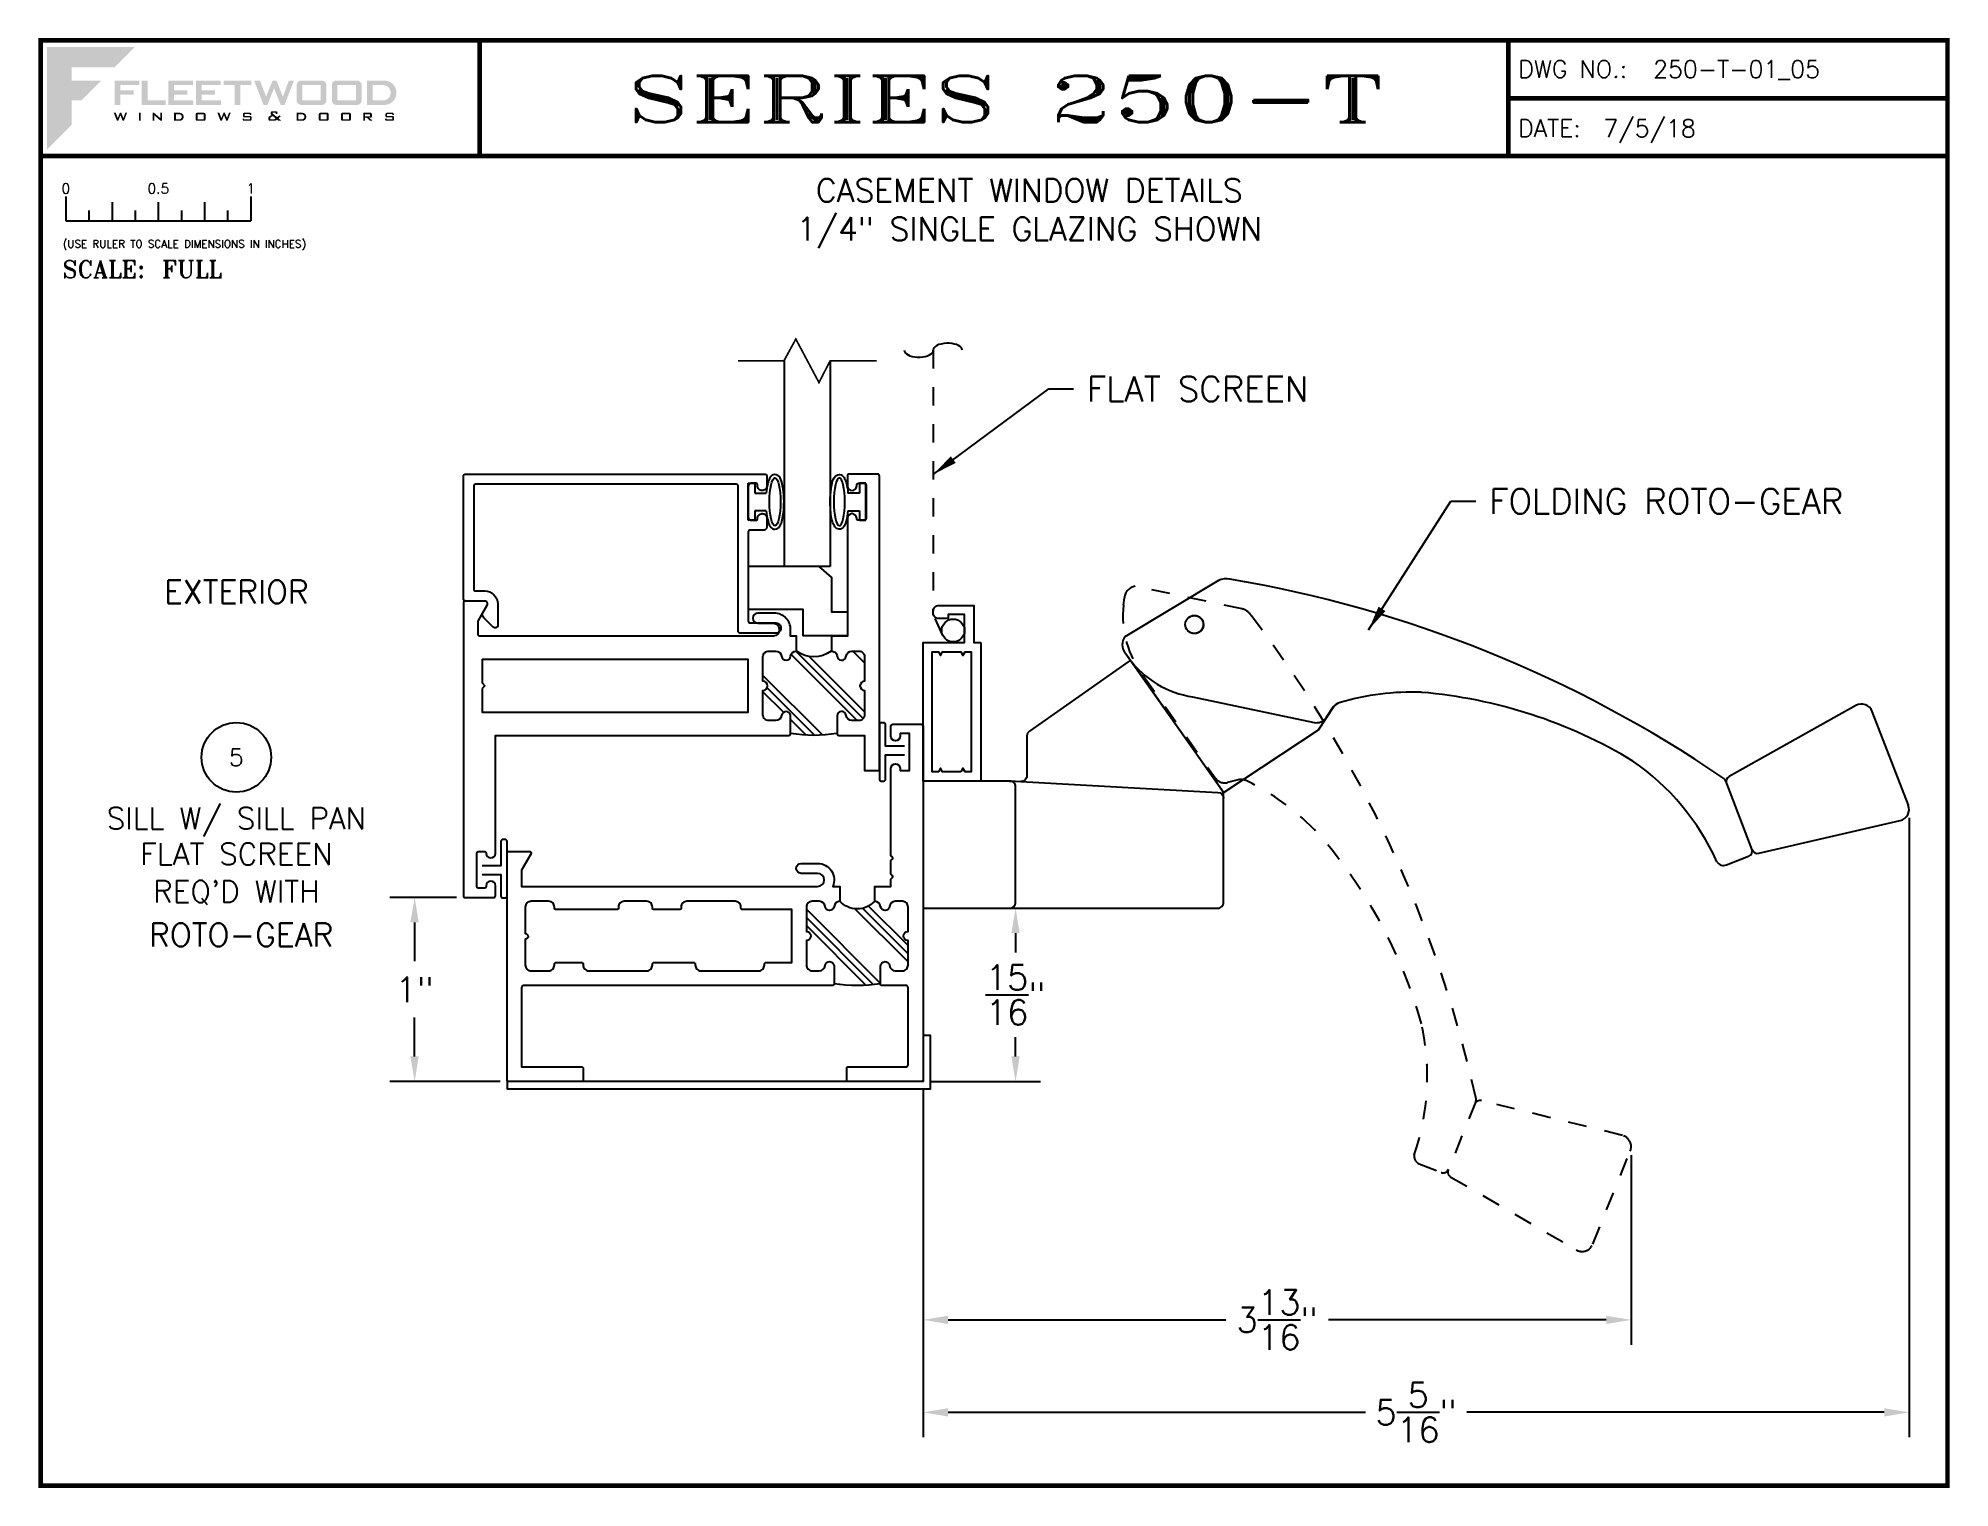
# Paper-space layout 'DETAIL 5' of a CAD drawing. Extents: x 0.1 to 10.5, y 0.1 to 7.9.
# The model-space entities are those that its viewports show. They can reach past a viewport. Long polylines and large blocks are cut down to what shows.
import ezdxf
from ezdxf.enums import TextEntityAlignment as Align

# ---------------------------------------------------------------- set-up
doc = ezdxf.new("R2010")
doc.units = 0
doc.header["$LTSCALE"] = 0.25
doc.header["$MEASUREMENT"] = 0
doc.linetypes.add('HIDDEN', pattern=[0.375, 0.25, -0.125])
doc.layers.get('0').update_dxf_attribs({"linetype": 'CONTINUOUS'})
doc.layers.get('DEFPOINTS').update_dxf_attribs({"linetype": 'CONTINUOUS'})
for name, color, linetype in [('DIM', 7, 'CONTINUOUS'), ('FRAME', 1, 'CONTINUOUS'), ('GLASS', 7, 'CONTINUOUS'), ('MISC', 7, 'CONTINUOUS'), ('SCREEN', 92, 'CONTINUOUS'), ('VENT', 5, 'CONTINUOUS'), ('YK_GLASS_STOP', 5, 'CONTINUOUS')]:
    doc.layers.add(name, color=color, linetype=linetype)
doc.layers.add('VP', color=40, linetype='CONTINUOUS', plot=False)
doc.layers.get('VP').off()
doc.styles.add('ROMANS', font='romans')
doc.styles.add('ROMANT', font='romant')
doc.styles.add('SIMPLEX-094', font='simplex.shx', dxfattribs={"height": 0.094})
doc.styles.get("Standard").update_dxf_attribs({"font": 'simplex.shx'})
doc.dimstyles.new('FULL SCALE', dxfattribs={"dimscale": 0.75, "dimtxt": 0.18, "dimasz": 0.18, "dimexe": 0.18, "dimexo": 0.0625, "dimgap": 0.096, "dimtad": 0, "dimtih": 1, "dimtoh": 1, "dimdec": 4, "dimzin": 0, "dimdsep": 46, "dimlunit": 4, "dimtxsty": 'Standard', "dimcen": 0.09, "dimadec": 0, "dimazin": 0, "dimtfac": 1, "dimtdec": 4, "dimtofl": 0, "dimtmove": 0, "dimatfit": 3, "dimfxl": 0, "dimtolj": 1, "dimtzin": 0, "dimarcsym": 0})

# ---------------------------------------------------------------- blocks, each defined once
blk = doc.blocks.new('sectball')
blk.add_circle((0, 0), 0.125)
blk.add_attdef('NO', text='', height=0.062).set_placement((0, 0), align=Align.MIDDLE_CENTER)
for tag, p in [('LINE1', (0, -0.2588)), ('LINE2', (0, -0.3864)), ('LINE3', (0, -0.5214))]:
    blk.add_attdef(tag, text='', height=0.078).set_placement(p, align=Align.CENTER)
blk = doc.blocks.new('Fleetwood_Logo_6-10-15')
h = blk.add_hatch(color=154)
h.dxf.hatch_style = 1
h.paths.add_polyline_path([(0.2526, -0.0017), (0.0019, -0.0017), (0.0019, -0.2942), (0.0725, -0.2236), (0.0725, -0.1535), (0.1007, -0.1535), (0.1567, -0.0976), (0.0725, -0.0976), (0.0725, -0.0596), (0.1946, -0.0596)])
h = blk.add_hatch(color=251)
h.dxf.hatch_style = 1
h.paths.add_polyline_path([(0.2487, -0.1256), (0.2112, -0.1256), (0.2112, -0.1102), (0.2647, -0.1102), (0.2647, -0.0976), (0.1946, -0.0976), (0.1946, -0.1667), (0.2112, -0.1667), (0.2112, -0.1377), (0.2487, -0.1377)])
h = blk.add_hatch(color=251)
h.dxf.hatch_style = 1
h.paths.add_polyline_path([(0.2886, -0.0976), (0.272, -0.0976), (0.272, -0.1667), (0.3401, -0.1667), (0.3401, -0.1535), (0.2886, -0.1535)])
h = blk.add_hatch(color=251)
h.dxf.hatch_style = 1
h.paths.add_polyline_path([(0.4175, -0.0976), (0.3474, -0.0976), (0.3474, -0.1667), (0.4185, -0.1667), (0.4185, -0.1534), (0.364, -0.1534), (0.364, -0.1377), (0.4015, -0.1377), (0.4015, -0.1256), (0.364, -0.1256), (0.364, -0.1102), (0.4175, -0.1102)])
h = blk.add_hatch(color=251)
h.dxf.hatch_style = 1
h.paths.add_polyline_path([(0.4965, -0.0976), (0.4264, -0.0976), (0.4264, -0.1667), (0.4975, -0.1667), (0.4975, -0.1534), (0.443, -0.1534), (0.443, -0.1377), (0.4804, -0.1377), (0.4804, -0.1256), (0.443, -0.1256), (0.443, -0.1102), (0.4965, -0.1102)])
h = blk.add_hatch(color=251)
h.dxf.hatch_style = 1
h.paths.add_polyline_path([(0.5842, -0.0976), (0.5054, -0.0976), (0.5054, -0.1102), (0.5365, -0.1102), (0.5365, -0.1667), (0.5531, -0.1667), (0.5531, -0.1102), (0.5842, -0.1102)])
h = blk.add_hatch(color=251)
h.dxf.hatch_style = 1
h.paths.add_polyline_path([(0.6089, -0.0976), (0.5921, -0.0976), (0.6188, -0.1667), (0.63, -0.1667), (0.6489, -0.1192), (0.6679, -0.1667), (0.6789, -0.1667), (0.7056, -0.0976), (0.6908, -0.0976), (0.6742, -0.1433), (0.6558, -0.0976), (0.6446, -0.0976), (0.6261, -0.1433)])
h = blk.add_hatch(color=251)
h.dxf.hatch_style = 1
h.paths.add_polyline_path([(0.7853, -0.0976), (0.726, -0.0976, 0.414214), (0.7133, -0.1102), (0.7133, -0.154, 0.414214), (0.726, -0.1667), (0.7853, -0.1667, 0.414214), (0.798, -0.154), (0.798, -0.1102, 0.414214)])
h.paths.add_polyline_path([(0.7819, -0.1102), (0.7819, -0.154), (0.7294, -0.154), (0.7294, -0.1102)], flags=16)
h = blk.add_hatch(color=251)
h.dxf.hatch_style = 1
h.paths.add_polyline_path([(0.8856, -0.0976), (0.8262, -0.0976, 0.414214), (0.8136, -0.1102), (0.8136, -0.154, 0.414214), (0.8262, -0.1667), (0.8856, -0.1667, 0.414214), (0.8982, -0.154), (0.8982, -0.1102, 0.414214)])
h.paths.add_polyline_path([(0.8822, -0.1102), (0.8822, -0.154), (0.8296, -0.154), (0.8296, -0.1102)], flags=16)
h = blk.add_hatch(color=251)
h.dxf.hatch_style = 1
h.paths.add_polyline_path([(0.9632, -0.0976), (0.914, -0.0976), (0.914, -0.1667), (0.9632, -0.1667, 1)])
h.paths.add_polyline_path([(0.9301, -0.1102), (0.9593, -0.1102, -1), (0.9593, -0.154), (0.9301, -0.154)], flags=16)
h = blk.add_hatch(color=7)
h.dxf.hatch_style = 1
h.paths.add_polyline_path([(0.2301, -0.1891), (0.2251, -0.1891), (0.2196, -0.2043), (0.2134, -0.1891), (0.2097, -0.1891), (0.2035, -0.2043), (0.1978, -0.1891), (0.1922, -0.1891), (0.2011, -0.2121), (0.2048, -0.2121), (0.2112, -0.1963), (0.2175, -0.2121), (0.2212, -0.2121)])
h = blk.add_hatch(color=7)
h.dxf.hatch_style = 1
h.paths.add_polyline_path([(0.2691, -0.1891), (0.2637, -0.1891), (0.2637, -0.2118), (0.2637, -0.2121), (0.2691, -0.2121)])
h = blk.add_hatch(color=7)
h.dxf.hatch_style = 1
h.paths.add_polyline_path([(0.3077, -0.1964), (0.3259, -0.2121), (0.3298, -0.2121), (0.3298, -0.1891), (0.325, -0.1891), (0.325, -0.2047), (0.3067, -0.1891), (0.3029, -0.1891), (0.3029, -0.2121), (0.3077, -0.2121)])
h = blk.add_hatch(color=7)
h.dxf.hatch_style = 1
h.paths.add_polyline_path([(0.3801, -0.1891), (0.3637, -0.1891), (0.3637, -0.2121), (0.3801, -0.2121, 1)])
h.paths.add_polyline_path([(0.3691, -0.2079), (0.3691, -0.1933), (0.3788, -0.1933, -1), (0.3788, -0.2079)], flags=16)
h = blk.add_hatch(color=7)
h.dxf.hatch_style = 1
h.paths.add_polyline_path([(0.4537, -0.2079), (0.4537, -0.1933, 0.414214), (0.4495, -0.1891), (0.4297, -0.1891, 0.414214), (0.4255, -0.1933), (0.4255, -0.2079, 0.414214), (0.4297, -0.2121), (0.4495, -0.2121, 0.414214)])
h.paths.add_polyline_path([(0.4308, -0.2079), (0.4308, -0.1933), (0.4484, -0.1933), (0.4484, -0.2079)], flags=16)
h = blk.add_hatch(color=7)
h.dxf.hatch_style = 1
h.paths.add_polyline_path([(0.5253, -0.1891), (0.5203, -0.1891), (0.5148, -0.2043), (0.5087, -0.1891), (0.5049, -0.1891), (0.4988, -0.2043), (0.493, -0.1891), (0.4874, -0.1891), (0.4963, -0.2121), (0.5001, -0.2121), (0.5064, -0.1963), (0.5127, -0.2121), (0.5164, -0.2121)])
h = blk.add_hatch(color=7)
h.dxf.hatch_style = 1
h.paths.add_polyline_path([(0.5801, -0.1891), (0.5643, -0.1891, 0.414214), (0.56, -0.1933), (0.56, -0.1981, 0.414214), (0.5643, -0.2024), (0.58, -0.2024), (0.58, -0.2078), (0.5637, -0.2078), (0.5637, -0.2052), (0.5591, -0.2062), (0.5591, -0.2078, 0.414214), (0.5634, -0.2121), (0.5805, -0.2121, 0.414214), (0.5848, -0.2078), (0.5848, -0.2024, 0.414214), (0.5805, -0.1982), (0.5648, -0.1982), (0.5648, -0.193), (0.5798, -0.193), (0.5798, -0.1958), (0.5843, -0.1948), (0.5843, -0.1933, 0.414214)])
h = blk.add_hatch(color=7)
h.dxf.hatch_style = 1
h.paths.add_polyline_path([(0.645, -0.1913, -0.222262), (0.6447, -0.1906), (0.6447, -0.1892), (0.6535, -0.1892), (0.6535, -0.193), (0.6587, -0.1918), (0.6587, -0.189, 0.414214), (0.6544, -0.1847), (0.6437, -0.1847, 0.414214), (0.6394, -0.189), (0.6394, -0.1922, 0.222262), (0.6407, -0.1948), (0.6415, -0.1955), (0.6345, -0.1998, 0.260684), (0.6329, -0.2027), (0.6329, -0.2078, 0.414214), (0.6372, -0.2121), (0.6514, -0.2121, 0.17577), (0.6536, -0.2113), (0.657, -0.2085), (0.6614, -0.2121), (0.6699, -0.2121), (0.6613, -0.2049), (0.6676, -0.1997), (0.6637, -0.1964), (0.6574, -0.2017)])
h.paths.add_polyline_path([(0.6532, -0.2052), (0.6509, -0.2072, -0.17577), (0.6502, -0.2074), (0.6382, -0.2074), (0.6382, -0.2033, -0.260684), (0.6387, -0.2025), (0.6451, -0.1985)], flags=16)
h = blk.add_hatch(color=7)
h.dxf.hatch_style = 1
h.paths.add_polyline_path([(0.7294, -0.1891), (0.713, -0.1891), (0.713, -0.2121), (0.7294, -0.2121, 1)])
h.paths.add_polyline_path([(0.7184, -0.2079), (0.7184, -0.1933), (0.7281, -0.1933, -1), (0.7281, -0.2079)], flags=16)
h = blk.add_hatch(color=7)
h.dxf.hatch_style = 1
h.paths.add_polyline_path([(0.8045, -0.2079), (0.8045, -0.1933, 0.414214), (0.8003, -0.1891), (0.7805, -0.1891, 0.414214), (0.7763, -0.1933), (0.7763, -0.2079, 0.414214), (0.7805, -0.2121), (0.8003, -0.2121, 0.414214)])
h.paths.add_polyline_path([(0.7816, -0.2079), (0.7816, -0.1933), (0.7992, -0.1933), (0.7992, -0.2079)], flags=16)
h = blk.add_hatch(color=7)
h.dxf.hatch_style = 1
h.paths.add_polyline_path([(0.8678, -0.2079), (0.8678, -0.1933, 0.414214), (0.8636, -0.1891), (0.8438, -0.1891, 0.414214), (0.8396, -0.1933), (0.8396, -0.2079, 0.414214), (0.8438, -0.2121), (0.8636, -0.2121, 0.414214)])
h.paths.add_polyline_path([(0.8449, -0.2079), (0.8449, -0.1933), (0.8624, -0.1933), (0.8624, -0.2079)], flags=16)
h = blk.add_hatch(color=7)
h.dxf.hatch_style = 1
h.paths.add_polyline_path([(0.9277, -0.1993), (0.9277, -0.1933, 0.414214), (0.9235, -0.1891), (0.9028, -0.1891), (0.9028, -0.2121), (0.9082, -0.2121), (0.9082, -0.2035), (0.9131, -0.2035), (0.9224, -0.2121), (0.9303, -0.2121), (0.9197, -0.2035), (0.9235, -0.2035, 0.414214)])
h.paths.add_polyline_path([(0.9082, -0.1993), (0.9082, -0.1933), (0.9214, -0.1933, -0.414214), (0.9224, -0.1943), (0.9224, -0.1983, -0.414214), (0.9214, -0.1993)], flags=16)
h = blk.add_hatch(color=7)
h.dxf.hatch_style = 1
h.paths.add_polyline_path([(0.9867, -0.1982), (0.971, -0.1982), (0.971, -0.193), (0.9859, -0.193), (0.9859, -0.1958), (0.9905, -0.1948), (0.9905, -0.1933, 0.414214), (0.9863, -0.1891), (0.9705, -0.1891, 0.414214), (0.9662, -0.1933), (0.9662, -0.1981, 0.414214), (0.9705, -0.2024), (0.9862, -0.2024), (0.9862, -0.2078), (0.9699, -0.2078), (0.9699, -0.2052), (0.9653, -0.2062), (0.9653, -0.2078, 0.414214), (0.9696, -0.2121), (0.9867, -0.2121, 0.414214), (0.991, -0.2078), (0.991, -0.2024, 0.414214)])
blk = doc.blocks.new('A-SIZE_L')
for p, q in [((8.095, 7.907), (8.095, 7.282)), ((8.095, 7.594), (10.47, 7.594)), ((0.157, 7.282), (10.47, 7.282))]:
    blk.add_line(p, q)
at = {"const_width": 0.025}
for points in [[(0.157, 7.907), (10.47, 7.907), (10.47, 0.093), (0.157, 0.093), (0.157, 7.907)], [(2.532, 7.907), (2.532, 7.282)], [(8.095, 7.907), (8.095, 7.282)], [(8.095, 7.594), (10.47, 7.594)], [(0.157, 7.282), (10.47, 7.282)]]:
    blk.add_lwpolyline(points, dxfattribs=at)
at = {"xscale": 1.898091133004928, "yscale": 1.898091133004928, "zscale": 1.898091133004928}
blk.add_blockref('Fleetwood_Logo_6-10-15', (0.188, 7.875), dxfattribs=at)
for s, style, p in [('DWG NO.:', 'SIMPLEX-094', (8.149, 7.705)), ('DATE:', 'SIMPLEX-094', (8.148, 7.385)), ('SCALE:', 'ROMANT', (0.276, 6.623))]:
    blk.add_text(s, height=0.094, dxfattribs=dict(style=style)).set_placement(p)
for tag, p, style in [('DWG_NO', (8.878, 7.705), 'SIMPLEX-094'), ('DATE', (8.609, 7.385), 'SIMPLEX-094'), ('SCALE', (0.814, 6.623), 'ROMANT')]:
    blk.add_attdef(tag, p, '', height=0.094, dxfattribs=dict(style=style))
for tag, height, style, width, p, p2 in [('DWG_NO', 0.094, 'SIMPLEX-094', 2.60233, (8.876, 7.704), (10.367, 7.704)), ('PRODUCT', 0.25, 'ROMANT', 2.260212, (3.282, 7.465), (7.345, 7.465))]:
    blk.add_attdef(tag, text='', height=height, dxfattribs=dict(style=style, width=width)).set_placement(p, p2, align=Align.FIT)
blk = doc.blocks.new('Full')
for p, q in [((0.137, -0.219), (0.137, -0.35)), ((0.262, -0.294), (0.262, -0.35)), ((0.387, -0.249), (0.387, -0.35)), ((0.512, -0.294), (0.512, -0.35)), ((0.637, -0.249), (0.637, -0.35)), ((0.762, -0.294), (0.762, -0.35)), ((0.887, -0.249), (0.887, -0.35)), ((1.012, -0.294), (1.012, -0.35)), ((1.137, -0.219), (1.137, -0.35)), ((0.137, -0.35), (1.137, -0.35))]:
    blk.add_line(p, q)
for s, p in [('0', (0.137, -0.219)), ('0.5', (0.637, -0.219)), ('1', (1.137, -0.219))]:
    blk.add_text(s, height=0.055).set_placement(p, align=Align.BOTTOM_CENTER)
at = {"style": 'ROMANS'}
blk.add_text('(USE RULER TO SCALE DIMENSIONS IN INCHES)', height=0.04115, dxfattribs=at).set_placement((0.12, -0.495))
blk = doc.blocks.new('*D102')
at = {"color": 0, "lineweight": -2}
for p, q in [((2.407, 3.273), (2.045, 3.273)), ((2.18, 3.138), (2.18, 2.928)), ((2.18, 2.413), (2.18, 2.623)), ((2.643, 2.278), (2.045, 2.278))]:
    blk.add_line(p, q, dxfattribs=at)
at = {"color": 0}
for points in [[(2.157, 3.138), (2.202, 3.138), (2.18, 3.273)], [(2.157, 2.413), (2.202, 2.413), (2.18, 2.278)]]:
    blk.add_solid(points, dxfattribs=at)
at = {"layer": 'DEFPOINTS', "color": 0}
for p in [(2.454, 3.273), (2.18, 2.278), (2.69, 2.278)]:
    blk.add_point(p, dxfattribs=at)
at = {"color": 0, "insert": (2.18, 2.775), "char_height": 0.135, "attachment_point": 5}
blk.add_mtext('\\A1;1"', dxfattribs=at)
blk = doc.blocks.new('*D103')
at = {"color": 0, "lineweight": -2}
for p, q in [((4.976, 3.215), (5.565, 3.215)), ((5.43, 3.08), (5.43, 2.976)), ((5.43, 2.413), (5.43, 2.517)), ((4.976, 2.278), (5.565, 2.278))]:
    blk.add_line(p, q, dxfattribs=at)
at = {"color": 0}
for points in [[(5.407, 3.08), (5.452, 3.08), (5.43, 3.215)], [(5.407, 2.413), (5.452, 2.413), (5.43, 2.278)]]:
    blk.add_solid(points, dxfattribs=at)
at = {"layer": 'DEFPOINTS', "color": 0}
for p in [(4.93, 3.215), (4.93, 2.278), (5.43, 2.278)]:
    blk.add_point(p, dxfattribs=at)
at = {"color": 0, "insert": (5.43, 2.746), "char_height": 0.135, "attachment_point": 5}
blk.add_mtext('\\A1;{\\H1.000000x;\\S15/16;}"', dxfattribs=at)
blk = doc.blocks.new('*D104')
at = {"color": 0, "lineweight": -2}
for p, q in [((4.93, 2.231), (4.93, 0.854)), ((8.759, 1.879), (8.759, 0.854)), ((5.065, 0.989), (6.567, 0.989)), ((8.624, 0.989), (7.122, 0.989))]:
    blk.add_line(p, q, dxfattribs=at)
at = {"color": 0}
for points in [[(5.065, 1.011), (5.065, 0.966), (4.93, 0.989)], [(8.624, 1.011), (8.624, 0.966), (8.759, 0.989)]]:
    blk.add_solid(points, dxfattribs=at)
at = {"layer": 'DEFPOINTS', "color": 0}
for p in [(4.93, 2.278), (8.759, 1.926), (8.759, 0.989)]:
    blk.add_point(p, dxfattribs=at)
at = {"color": 0, "insert": (6.844, 0.989), "char_height": 0.135, "attachment_point": 5}
blk.add_mtext('\\A1;3{\\H1.000000x;\\S13/16;}"', dxfattribs=at)
blk = doc.blocks.new('*D105')
at = {"color": 0, "lineweight": -2}
for p, q in [((10.263, 3.703), (10.263, 0.354)), ((4.93, 2.231), (4.93, 0.354)), ((5.065, 0.489), (7.322, 0.489)), ((10.128, 0.489), (7.871, 0.489))]:
    blk.add_line(p, q, dxfattribs=at)
at = {"color": 0}
for points in [[(5.065, 0.511), (5.065, 0.466), (4.93, 0.489)], [(10.128, 0.511), (10.128, 0.466), (10.263, 0.489)]]:
    blk.add_solid(points, dxfattribs=at)
at = {"layer": 'DEFPOINTS', "color": 0}
for p in [(10.263, 3.75), (4.93, 2.278), (10.263, 0.489)]:
    blk.add_point(p, dxfattribs=at)
at = {"color": 0, "insert": (7.596, 0.489), "char_height": 0.135, "attachment_point": 5}
blk.add_mtext('\\A1;5{\\H1.000000x;\\S5/16;}"', dxfattribs=at)
blk = doc.blocks.new('05P19-BLOCK-OG')
h = blk.add_hatch()
h.set_pattern_fill('PLAST', angle=45, style=0)
h.paths.add_polyline_path([(0.006, 1.12, -1), (0.006, 1.17), (0.006, 1.302, 0.414214), (-0.025, 1.333), (-0.063, 1.333, 0.38311), (-0.094, 1.305, -0.947716), (-0.143, 1.308), (-0.143, 1.403, 0.081165), (-0.394, 1.403), (-0.394, 1.308, -0.947716), (-0.443, 1.305, 0.38311), (-0.474, 1.333), (-0.512, 1.333, 0.414214), (-0.544, 1.302), (-0.544, 1.17, -1), (-0.544, 1.12), (-0.544, 0.988, 0.414214), (-0.512, 0.957), (-0.474, 0.957, 0.38311), (-0.443, 0.985, -0.898027), (-0.394, 0.985, 0.009247), (-0.394, 0.984, 0.372543), (-0.363, 0.957, -0.436275), (-0.174, 0.957, 0.38311), (-0.143, 0.985, -0.898027), (-0.094, 0.985, 0.38311), (-0.063, 0.957), (-0.025, 0.957, 0.414214), (0.006, 0.988)])
for points in [[(-0.394, 0.984, -0.009247), (-0.394, 0.985, 0.898027), (-0.443, 0.985, -0.38311), (-0.474, 0.957), (-0.512, 0.957, -0.414214), (-0.544, 0.988), (-0.544, 1.12, 1), (-0.544, 1.17), (-0.544, 1.302, -0.414214), (-0.512, 1.333), (-0.474, 1.333, -0.38311), (-0.443, 1.305, 0.947716), (-0.394, 1.308), (-0.394, 1.403, 0.414214), (-0.404, 1.413), (-2.073, 1.413, -0.414214), (-2.084, 1.423), (-2.084, 1.852), (-1.761, 1.852, 0.414214), (-1.751, 1.862), (-1.751, 1.922, 0.414214), (-1.761, 1.932), (-2.154, 1.932, 0.414214), (-2.163, 1.922), (-2.163, 0.697, 0.414214), (-2.154, 0.687), (-2.042, 0.687, 0.57735), (-2.034, 0.702), (-2.084, 0.788), (-2.084, 0.877), (-0.483, 0.877, -1), (-0.483, 0.806), (-0.572, 0.806, 1), (-0.572, 0.752), (-0.483, 0.752, 0.536675), (-0.401, 0.877), (-0.363, 0.877), (-0.363, 0.957, -0.38311), (-0.394, 0.985)], [(-0.143, 0.984, 0.009247), (-0.143, 0.985, -0.38311), (-0.174, 0.957), (-0.174, 0.877), (-0.087, 0.877), (-0.087, 0.838, 0.317837), (-0.083, 0.833, -0.707107), (-0.083, 0.814, 0.317837), (-0.087, 0.81), (-0.087, 0.738, 0.317837), (-0.083, 0.733, -0.707107), (-0.083, 0.714, 0.317837), (-0.087, 0.71), (-0.087, 0.239, 1), (-0.037, 0.239), (-0.037, 0.25), (0.014, 0.25), (0.014, 0.05), (-0.037, 0.05), (-0.037, 0.064, 1), (-0.087, 0.064), (-0.087, 0.01, 0.414214), (-0.076, 0), (0.076, 0, 0.414214), (0.087, 0.01), (0.087, 1.922, 0.414214), (0.076, 1.932), (-0.316, 1.932, 0.414214), (-0.326, 1.922), (-0.326, 1.862, 0.414214), (-0.316, 1.852), (-0.003, 1.852, -0.414214), (0.006, 1.842), (0.006, 1.423, -0.414214), (-0.003, 1.413), (-0.134, 1.413, 0.414214), (-0.143, 1.403), (-0.143, 1.308, 0.947716), (-0.094, 1.305, -0.38311), (-0.063, 1.333), (-0.025, 1.333, -0.414214), (0.006, 1.302), (0.006, 1.17, 1), (0.006, 1.12), (0.006, 0.988, -0.414214), (-0.025, 0.957), (-0.063, 0.957, -0.38311), (-0.094, 0.985, 0.898027), (-0.143, 0.985)]]:
    blk.add_lwpolyline(points, format="xyb")
blk.add_lwpolyline([(-1.377, 0.988, -0.414214), (-1.408, 0.957), (-1.529, 0.957, -0.414214), (-1.56, 0.988), (-1.56, 0.992, 0.414214), (-1.569, 1.002), (-1.897, 1.002, 0.414214), (-1.907, 0.992), (-1.907, 0.988, -0.414214), (-1.938, 0.957), (-2.032, 0.957, -0.414214), (-2.064, 0.988), (-2.064, 1.132, 1), (-2.064, 1.162), (-2.064, 1.302, -0.414214), (-2.032, 1.333), (-1.938, 1.333, -0.414214), (-1.907, 1.302), (-1.907, 1.302), (-1.907, 1.298, 0.414214), (-1.897, 1.288), (-1.761, 1.288, 0.414214), (-1.751, 1.298), (-1.751, 1.302), (-1.751, 1.302, -0.414214), (-1.72, 1.333), (-1.408, 1.333, -0.414214), (-1.377, 1.302), (-1.377, 1.302), (-1.377, 1.298, 0.414214), (-1.367, 1.288), (-1.155, 1.288, 0.414214), (-1.145, 1.298), (-1.145, 1.302), (-1.145, 1.302, -0.414214), (-1.114, 1.333), (-0.802, 1.333, -0.414214), (-0.771, 1.302), (-0.771, 1.302), (-0.771, 1.298, 0.414214), (-0.761, 1.288), (-0.623, 1.288), (-0.623, 1.002), (-0.889, 1.002, 0.414214), (-0.898, 0.992), (-0.898, 0.988, -0.414214), (-0.93, 0.957), (-1.19, 0.957, -0.414214), (-1.221, 0.988), (-1.221, 0.992, 0.414214), (-1.23, 1.002), (-1.367, 1.002, 0.414214), (-1.377, 0.992)], format="xyb", close=True)
at = {"color": 7}
for centre, radius, start, end in [((-0.269, 0.638), 0.775, 80.7195, 99.2805), ((-0.269, 0.869), 0.129, 42.8591, 137.1409)]:
    blk.add_arc(centre, radius, start, end, dxfattribs=at)
blk = doc.blocks.new('05P11-Z-BAR')
h = blk.add_hatch()
h.set_pattern_fill('PLAST', angle=45, style=0)
h.set_pattern_definition([(45, (-0.3846, -1e-07), (-0.176777, 0.176777), []), (45, (-0.4067, 0.0221), (-0.176777, 0.176777), []), (45, (-0.4288, 0.0442), (-0.176777, 0.176777), [])])
h.paths.add_polyline_path([(0.006, 1.12, -0.414214), (-0.018, 1.145, -0.414214), (0.006, 1.17), (0.006, 1.302, 0.414214), (-0.025, 1.333), (-0.063, 1.333, 0.38311), (-0.094, 1.305, -0.947716), (-0.143, 1.308), (-0.143, 1.403, 0.087329), (-0.394, 1.403), (-0.394, 1.308, -1), (-0.443, 1.308, 0.352985), (-0.473, 1.333), (-0.512, 1.333, 0.414214), (-0.544, 1.302), (-0.544, 1.17, -0.414214), (-0.518, 1.145, -0.414214), (-0.544, 1.12), (-0.544, 0.988, 0.414214), (-0.512, 0.957), (-0.474, 0.957, 0.38311), (-0.443, 0.985, -0.898027), (-0.394, 0.985, 0.38311), (-0.363, 0.957, -0.325577), (-0.174, 0.957, 0.363634), (-0.143, 0.982, -0.947716), (-0.094, 0.985, 0.38311), (-0.063, 0.957), (-0.025, 0.957, 0.414214), (0.006, 0.988)])
blk.add_line((-0.087, 0.877), (-0.087, 0.877))
for points in [[(-2.164, 2.28, -0.414214), (-2.154, 2.29), (-2.001, 2.29, -0.414214), (-1.991, 2.28), (-1.991, 2.226, -1), (-2.041, 2.226), (-2.041, 2.23, 0.414214), (-2.051, 2.24), (-2.081, 2.24, 0.414214), (-2.091, 2.23), (-2.091, 2.05, 0.414214), (-2.081, 2.04), (-2.051, 2.04, 0.414214), (-2.041, 2.05), (-2.041, 2.051, -1), (-1.991, 2.051), (-1.991, 1.413), (-0.403, 1.413, -0.414214), (-0.394, 1.403), (-0.394, 1.306, -0.888834), (-0.443, 1.306, 0.377258), (-0.474, 1.333), (-0.512, 1.333, 0.414214), (-0.544, 1.302), (-0.544, 1.17, -1), (-0.544, 1.12), (-0.544, 0.988, 0.414214), (-0.512, 0.957), (-0.474, 0.957, 0.383109), (-0.443, 0.985, -0.898027), (-0.394, 0.985, 0.38311), (-0.363, 0.957), (-0.363, 0.877), (-0.394, 0.877), (-0.394, 0.842, -0.414214), (-0.483, 0.752), (-0.571, 0.752, -1), (-0.571, 0.806), (-0.486, 0.806, 0.859155), (-0.486, 0.877), (-2.074, 0.877, 0.414214), (-2.084, 0.867), (-2.084, 0.797, 0.131652), (-2.082, 0.792), (-2.035, 0.709, -0.577353), (-2.048, 0.687), (-2.154, 0.687, -0.414214), (-2.164, 0.697), (-2.164, 2.28)], [(-0.025, 0.957, 0.414214), (0.006, 0.988), (0.006, 1.12, -1), (0.006, 1.17), (0.006, 1.302, 0.414214), (-0.025, 1.333), (-0.063, 1.333, 0.38311), (-0.094, 1.305, -0.947716), (-0.143, 1.308), (-0.143, 1.403, -0.414214), (-0.133, 1.413), (0.006, 1.413), (0.006, 1.603), (0.086, 1.603), (0.086, 0.01, -0.414214), (0.077, 0), (-0.077, 0, -0.414214), (-0.087, 0.01), (-0.087, 0.064, -1), (-0.037, 0.064), (-0.037, 0.06, 0.414214), (-0.027, 0.05), (0.003, 0.05, 0.414214), (0.014, 0.06), (0.014, 0.24, 0.414214), (0.003, 0.25), (-0.027, 0.25, 0.414214), (-0.037, 0.24), (-0.037, 0.239, -1), (-0.087, 0.239), (-0.087, 0.877), (-0.174, 0.877), (-0.174, 0.957, 0.363634), (-0.143, 0.982, -0.947716), (-0.094, 0.985, 0.38311), (-0.063, 0.957), (-0.025, 0.957)]]:
    blk.add_lwpolyline(points, format="xyb")
blk.add_lwpolyline([(-2.063, 1.16), (-2.063, 1.288), (-0.623, 1.288), (-0.623, 1.002), (-2.063, 1.002), (-2.063, 1.129), (-2.048, 1.145)], close=True)
at = {"color": 7}
for centre, radius, start, end in [((-0.269, 0.638), 0.775, 80.7195, 99.2805), ((-0.269, 0.828), 0.16, 53.9319, 126.0681)]:
    blk.add_arc(centre, radius, start, end, dxfattribs=at)
blk = doc.blocks.new('114-FLAT_SCREEN')
blk.add_line((0.142, 0.603), (0.142, 0.602))
at = {"linetype": 'HIDDEN'}
blk.add_line((0.194, 0.481), (0.144, 0.59), dxfattribs=at)
blk.add_lwpolyline([(0.399, 0.442), (0.399, -0.307), (0.087, -0.307), (0.087, 0.442), (0.312, 0.442), (0.312, 0.593), (0.222, 0.593), (0.222, 0.572), (0.172, 0.572, -0.414214), (0.142, 0.602), (0.142, 0.613, -0.414214), (0.172, 0.643), (0.362, 0.643), (0.362, 0.442)], format="xyb", close=True)
blk.add_lwpolyline([(0.292, -0.257), (0.193, -0.257), (0.182, -0.237), (0.17, -0.257), (0.136, -0.257), (0.136, 0.392), (0.17, 0.392), (0.182, 0.372), (0.193, 0.392), (0.292, 0.392), (0.303, 0.372), (0.315, 0.392), (0.348, 0.392), (0.348, -0.257), (0.315, -0.257), (0.303, -0.237)], close=True)
blk.add_circle((0.25, 0.507), 0.0618)
blk = doc.blocks.new('05P05-.25in_GLASS_STOP')
for p, q in [((-0.588, 0.25), (-0.623, 0.25)), ((-0.623, 0.25), (-0.623, 0.05)), ((-0.588, 0.198), (-0.588, 0.25)), ((-0.022, 0.198), (-0.022, 0.25)), ((-0.022, 0.25), (0.013, 0.25)), ((0.013, 0.25), (0.013, 0.05)), ((-0.526, 0.198), (-0.588, 0.198)), ((-0.084, 0.198), (-0.022, 0.198)), ((-0.623, 0.05), (-0.588, 0.05)), ((-0.588, 0.05), (-0.588, 0.103)), ((-0.588, 0.103), (-0.526, 0.103)), ((-0.022, 0.103), (-0.084, 0.103)), ((-0.022, 0.05), (-0.022, 0.103)), ((0.013, 0.05), (-0.022, 0.05))]:
    blk.add_line(p, q)
blk.add_lwpolyline([(-2.048, 0.632, 0.414214), (-1.978, 0.702), (-1.978, 0.817, 0.668179), (-2.003, 0.828), (-2.053, 0.778, 0.339454), (-2.057, 0.748), (-2.035, 0.71, -0.57735), (-2.048, 0.687), (-2.153, 0.687, 0.414214), (-2.163, 0.677), (-2.163, 0.01, 0.414214), (-2.153, 0), (-0.533, 0, 0.414214), (-0.523, 0.01), (-0.523, 0.064, 0.414214), (-0.548, 0.089), (-0.549, 0.089, 0.414214), (-0.573, 0.064), (-0.573, 0.06, -0.414214), (-0.583, 0.05), (-0.608, 0.05, -0.414214), (-0.623, 0.065), (-0.623, 0.235, -0.414214), (-0.608, 0.25), (-0.583, 0.25, -0.414214), (-0.573, 0.24), (-0.573, 0.239, 0.414214), (-0.549, 0.214), (-0.548, 0.214, 0.414214), (-0.523, 0.239), (-0.523, 0.288, 0.414214), (-0.538, 0.303), (-0.613, 0.303, -0.414214), (-0.623, 0.313), (-0.623, 0.795, -0.414214), (-0.613, 0.805), (-0.474, 0.805, 0.414214), (-0.447, 0.832), (-0.447, 0.833, 0.414214), (-0.474, 0.86), (-0.668, 0.86, 0.414214), (-0.678, 0.85), (-0.678, 0.065, -0.414214), (-0.688, 0.055), (-2.098, 0.055, -0.414214), (-2.108, 0.065), (-2.108, 0.622, -0.414214), (-2.098, 0.632)], format="xyb", close=True)
at = {"extrusion": (0, 0, -1)}
blk.add_ellipse((-0.479, 0.15), major_axis=(0, 0.129), ratio=0.232303, dxfattribs=at)
blk.add_ellipse((-0.131, 0.15), major_axis=(0, 0.129), ratio=0.232303)
for points in [[(-0.526, 0.198), (-0.524, 0.219), (-0.521, 0.239), (-0.512, 0.269), (-0.508, 0.28), (-0.495, 0.294), (-0.487, 0.298), (-0.479, 0.298), (-0.468, 0.298), (-0.46, 0.292), (-0.451, 0.279), (-0.447, 0.272), (-0.437, 0.244), (-0.433, 0.215), (-0.428, 0.136), (-0.432, 0.085), (-0.444, 0.034), (-0.448, 0.022), (-0.464, 0.005), (-0.478, 0), (-0.499, 0.008), (-0.504, 0.016), (-0.512, 0.032), (-0.515, 0.041), (-0.522, 0.067), (-0.524, 0.084), (-0.526, 0.103)], [(-0.084, 0.198), (-0.086, 0.219), (-0.089, 0.239), (-0.098, 0.269), (-0.102, 0.28), (-0.115, 0.294), (-0.123, 0.298), (-0.131, 0.298), (-0.142, 0.298), (-0.15, 0.292), (-0.159, 0.279), (-0.163, 0.272), (-0.173, 0.244), (-0.177, 0.215), (-0.182, 0.136), (-0.178, 0.085), (-0.166, 0.034), (-0.162, 0.022), (-0.146, 0.005), (-0.132, 0), (-0.111, 0.008), (-0.106, 0.016), (-0.098, 0.032), (-0.095, 0.041), (-0.088, 0.067), (-0.086, 0.084), (-0.084, 0.103)]]:
    blk.add_open_spline(points, degree=3, knots=[5.075676, 5.075676, 5.075676, 5.075676, 5.596595, 5.596595, 6.055763, 6.055763, 6.283185, 6.283185, 6.283185, 6.572914, 6.572914, 6.862642, 6.862642, 7.608886, 7.608886, 8.676451, 8.676451, 9.18434, 9.18434, 9.518242, 9.518242, 9.852144, 9.852144, 10.186046, 10.186046, 10.631436, 10.631436, 10.631436, 10.631436])
blk = doc.blocks.new('A$C00495213')
at = {"color": 7}
for p, q in [((0.521, 1.541), (0.015, 1.235)), ((0.381, 0.911), (1.039, 0.773)), ((1.141, 0.857), (1.104, 0.8)), ((3.967, 0.865), (3.282, 0.481)), ((4.252, 0.326), (4.056, 0.833)), ((3.263, 0.457), (3.406, 0.085)), ((3.443, 0.066), (4.207, 0.242)), ((3.269, 0.003), (3.387, 0.049))]:
    blk.add_line(p, q, dxfattribs=at)
blk.add_line((0.038, 1.118), (0.015, 1.15))
blk.add_circle((0.39, 1.303), 0.0488, dxfattribs=at)
for centre, radius, start, end in [((0.561, 1.461), 0.089, 75.6, 116.8755), ((-0.527, -5.051), 6.691, 55.6508, 80.4505), ((0.067, 1.193), 0.0668, 140.1635, 219.8111), ((0.461, 1.431), 0.526, 216.4977, 261.3073), ((1.566, -0.417), 1.354, 87.7724, 106.5972), ((1.398, -1.687), 2.632, 58.7969, 85.1915), ((1.199, 0.807), 0.0769, 105.5964, 139.1539), ((3.998, 0.81), 0.0625, 21.117, 119.2471), ((1.051, 0.834), 0.0625, 258.1497, 326.6152), ((2.017, -0.52), 1.315, 24.2059, 55.5316), ((3.234, 0.446), 0.0313, 21.117, 61.117), ((3.298, 0.454), 0.0313, 119.2471, 201.117), ((4.193, 0.303), 0.0625, 282.9869, 21.117), ((3.253, 0.044), 0.0442, 214.0412, 291.117), ((3.376, 0.078), 0.0312, 291.117, 21.117), ((3.436, 0.096), 0.0312, 201.117, 282.9869)]:
    blk.add_arc(centre, radius, start, end, dxfattribs=at)
blk = doc.blocks.new('A$C71B96795')
at = {"linetype": 'HIDDEN'}
blk.add_line((0.003, 3.495), (0.009, 3.534), dxfattribs=at)
at = {"color": 7, "linetype": 'HIDDEN'}
for p, q in [((0.645, 3.474), (0.067, 3.596)), ((0.113, 3.109), (0.499, 2.56)), ((0.631, 2.551), (0.565, 2.535)), ((1.908, 0.81), (1.759, 0.44)), ((2.701, 0.627), (1.939, 0.815)), ((2.541, 0.039), (2.744, 0.543)), ((1.603, 0.474), (1.72, 0.427)), ((1.773, 0.402), (2.452, 0.008))]:
    blk.add_line(p, q, dxfattribs=at)
blk.add_circle((0.387, 3.389), 0.0488, dxfattribs=at)
for centre, radius, start, end in [((0.075, 3.53), 0.0668, 97.1021, 176.7497), ((0.526, 3.435), 0.526, 173.4362, 218.2459), ((0.62, 3.389), 0.089, 32.5385, 73.8141), ((-4.621, -0.627), 6.691, 12.5894, 37.389), ((0.55, 2.596), 0.0625, 215.0882, 283.5538), ((0.639, 2.474), 0.0769, 62.5349, 96.0925), ((0.071, 1.33), 1.354, 44.7109, 63.5357), ((-0.918, 0.517), 2.632, 15.7355, 42.1301), ((0.331, 0.947), 1.315, 341.1445, 12.4702), ((1.879, 0.822), 0.0313, 338.0555, 18.0555), ((1.931, 0.784), 0.0313, 76.1856, 158.0555), ((2.686, 0.566), 0.0625, 338.0555, 76.1856), ((1.619, 0.515), 0.0442, 170.9798, 248.0555), ((1.732, 0.456), 0.0312, 248.0555, 338.0555), ((1.788, 0.429), 0.0312, 158.0555, 239.9254), ((2.483, 0.062), 0.0625, 239.9254, 338.0555)]:
    blk.add_arc(centre, radius, start, end, dxfattribs=at)
blk = doc.blocks.new('*U92')
at = {"color": 7}
for p, q in [((1.18, 0.386), (1.713, -0.369)), ((2.306, 0.094), (2.224, -0.031)), ((2.224, -0.031), (1.713, -0.369))]:
    blk.add_line(p, q, dxfattribs=at)
for points in [[(0.555, -0.994), (1.68, -0.994, 0.414214), (1.712, -0.963), (1.712, -0.379, 0.154121), (1.706, -0.361), (1.218, 0.334, 0.414214), (1.196, 0.338), (0.662, -0.037, 0.244485), (0.649, -0.062), (0.649, -0.277, -0.430564), (0.616, -0.309)], [(0.555, -0.307), (0.087, -0.307), (0.087, -0.994), (0.555, -0.994, 0.414214), (0.587, -0.963), (0.587, -0.338, 0.414214), (0.555, -0.307), (0.587, -0.307), (0.616, -0.309), (1.682, -0.368, -0.39805), (1.712, -0.399)]]:
    blk.add_lwpolyline(points, format="xyb", dxfattribs=at)
blk.add_arc((2.364, 0.044), 0.0769, 105.6243, 139.1818, dxfattribs=at)
for name, p in [('A$C00495213', (1.164, -0.763)), ('A$C71B96795', (1.168, -2.85))]:
    blk.add_blockref(name, p)

msp = doc.modelspace()

# ---------------------------------------------------------------- linework, layer by layer
at = {"layer": 'GLASS', "color": 7, "linetype": 'Continuous'}
for p, q in [((1.95, 17.866), (1.95, 16.753)), ((2.2, 17.866), (2.2, 16.753))]:
    msp.add_line(p, q, dxfattribs=at)
at = {"layer": 'MISC'}
msp.add_line((2.2, 16.753), (1.951, 16.753), dxfattribs=at)
at = {"layer": 'MISC', "const_width": 0.0094}
msp.add_lwpolyline([(1.701, 17.866), (1.95, 17.866), (2.014, 17.983), (2.139, 17.748), (2.2, 17.866), (2.452, 17.866)], dxfattribs=at)
at = {"layer": 'MISC', "linetype": 'Continuous'}
msp.add_lwpolyline([(2.293, 16.506), (2.293, 16.506), (2.208, 16.506), (2.208, 16.694), (2.14, 16.753), (1.757, 16.753), (1.757, 16.522), (2.051, 16.522), (2.051, 16.381), (2.293, 16.381)], dxfattribs=at)
for points in [[(2.601, 15.782), (2.499, 15.782), (2.499, 15.898, 0.414214), (2.489, 15.908), (2.476, 15.908, 0.414214), (2.466, 15.898), (2.466, 15.603, 0.414214), (2.476, 15.593)], [(2.476, 15.593), (2.489, 15.593, 0.414214), (2.499, 15.603), (2.499, 15.735), (2.601, 15.735)], [(0.317, 15.087), (0.419, 15.087), (0.419, 14.971, 0.414214), (0.429, 14.961), (0.442, 14.961, 0.414214), (0.452, 14.971), (0.452, 15.267, 0.414214), (0.442, 15.277)], [(0.442, 15.277), (0.429, 15.277, 0.414214), (0.419, 15.267), (0.419, 15.134), (0.317, 15.134)]]:
    msp.add_lwpolyline(points, format="xyb", dxfattribs=at)
at = {"layer": 'MISC'}
msp.add_lwpolyline([(0.452, 13.968), (0.452, 13.928), (2.742, 13.928), (2.742, 14.218), (2.702, 14.218), (2.702, 13.968)], close=True, dxfattribs=at)
at = {"layer": 'SCREEN', "linetype": 'HIDDEN'}
msp.add_line((2.757, 17.923), (2.757, 16.513), dxfattribs=at)
at = {"layer": 'SCREEN', "flags": 128}
for points in [[(2.6, 17.923), (2.602, 17.916), (2.606, 17.909), (2.612, 17.903), (2.621, 17.898), (2.631, 17.893), (2.644, 17.889), (2.657, 17.887), (2.671, 17.886), (2.686, 17.886), (2.7, 17.887), (2.714, 17.889), (2.726, 17.893), (2.737, 17.898), (2.745, 17.903), (2.752, 17.909), (2.756, 17.916), (2.757, 17.923)], [(2.914, 17.923), (2.912, 17.93), (2.908, 17.936), (2.902, 17.942), (2.893, 17.948), (2.883, 17.953), (2.87, 17.956), (2.857, 17.959), (2.843, 17.96), (2.828, 17.96), (2.814, 17.959), (2.8, 17.956), (2.788, 17.953), (2.777, 17.948), (2.769, 17.942), (2.762, 17.936), (2.758, 17.93), (2.757, 17.923)]]:
    msp.add_lwpolyline(points, dxfattribs=at)

# ---------------------------------------------------------------- block references
msp.add_blockref('*U92', (2.615, 15.9))
at = {"layer": 'FRAME', "xscale": -1, "rotation": 180}
msp.add_blockref('05P19-BLOCK-OG', (2.615, 15.9), dxfattribs=at)
at = {"layer": 'SCREEN'}
msp.add_blockref('114-FLAT_SCREEN', (2.615, 15.9), dxfattribs=at)
at = {"layer": 'VENT', "xscale": -1, "rotation": 180}
msp.add_blockref('05P11-Z-BAR', (2.38, 17.253), dxfattribs=at)
at = {"layer": 'YK_GLASS_STOP', "xscale": -1, "rotation": 180}
msp.add_blockref('05P05-.25in_GLASS_STOP', (2.38, 17.253), dxfattribs=at)

psp = doc.layouts.new('DETAIL 5')

# ---------------------------------------------------------------- block references
ref = psp.add_blockref('A-SIZE_L', (0, 0))
ref.add_attrib('DATE', '7/5/18', (8.60916, 7.38469), dxfattribs={"height": 0.094, "style": 'SIMPLEX-094'})
ref.add_attrib('SCALE', 'FULL', (0.81442, 6.62314), dxfattribs={"height": 0.094, "style": 'ROMANT'})
ref.add_attrib('PRODUCT', 'SERIES 250-T', dxfattribs={"height": 0.25, "style": 'ROMANT', "width": 1.435099}).set_placement((3.32575, 7.46527), (7.42603, 7.46527), align=Align.FIT)
ref.add_attrib('DWG_NO', '250-T-01_05', (8.87809, 7.70479), dxfattribs={"height": 0.094, "style": 'SIMPLEX-094'})
psp.add_blockref('Full', (0.15675, 7.2815))
at = {"layer": 'DIM', "xscale": 1.504, "yscale": 1.504, "zscale": 1.504}
psp.add_blockref('sectball', (1.21575, 4.0307), dxfattribs=at).add_auto_attribs({'NO': '5', 'LINE1': 'SILL W/ SILL PAN', 'LINE2': 'FLAT SCREEN', 'LINE3': "REQ'D WITH"})

# ---------------------------------------------------------------- texts
at = {"layer": 'DIM', "char_height": 0.125, "attachment_point": 5}
for s, insert, width in [('CASEMENT WINDOW DETAILS\\P1/4" SINGLE GLAZING SHOWN', (5.50438, 6.97145), 5.1807452), ('EXTERIOR', (1.21575, 4.92545), 2.0227864), ('ROTO-GEAR', (1.24237, 3.07081), 3.1065047)]:
    psp.add_mtext(s, dxfattribs=dict(at, insert=insert, width=width))
at = {"layer": 'DIM', "char_height": 0.135, "attachment_point": 7}
for s, insert in [('FLAT SCREEN', (5.81606, 5.95522)), ('FOLDING ROTO-GEAR', (7.99148, 5.34817))]:
    psp.add_mtext(s, dxfattribs=dict(at, insert=insert))

# ---------------------------------------------------------------- dimensions: what is measured, and where the dimension line sits
for base, p2, picture, middle in [((10.26318, 0.48896), (10.26318, 3.7496), '*D105', (7.59636, 0.48896)), ((8.75931, 0.98896), (8.75931, 1.92624), '*D104', (6.84442, 0.98896))]:
    dim = psp.add_linear_dim(base=base, p1=(4.92954, 2.27775), p2=p2, dimstyle='FULL SCALE')
    dim.commit()
    dim.dimension.update_dxf_attribs({"geometry": picture, "text_midpoint": middle})
for base, p1, p2, picture, middle in [((2.17954, 2.27775), (2.45404, 3.27275), (2.68954, 2.27775), '*D102', (2.17954, 2.77525)), ((5.42954, 2.27775), (4.92954, 3.21525), (4.92954, 2.27775), '*D103', (5.42954, 2.7465))]:
    dim = psp.add_linear_dim(base=base, p1=p1, p2=p2, angle=90, dimstyle='FULL SCALE')
    dim.commit()
    dim.dimension.update_dxf_attribs({"geometry": picture, "text_midpoint": middle})

# ---------------------------------------------------------------- leaders
at = {"annotation_type": 0, "has_hookline": 1, "hookline_direction": 0, "text_width": 2.14071}
psp.add_leader([(7.33878, 4.71971), (7.78448, 5.41567), (7.91948, 5.41567)], dimstyle='FULL SCALE', dxfattribs=at)
at = {"layer": 'DIM', "annotation_type": 0, "has_hookline": 1, "hookline_direction": 0, "text_width": 1.33714}
psp.add_leader([(4.98454, 5.5603), (5.60906, 6.02272), (5.74406, 6.02272)], dimstyle='FULL SCALE', override={"dimgap": 0.096, "dimtad": 0}, dxfattribs=at)

# ---------------------------------------------------------------- viewports
at = {"layer": 'VP'}
psp.add_viewport(center=(5.88545, 3.72132), size=(8.93984, 5.2973792), view_center_point=(3.65791, 15.412), view_height=5.2973792, dxfattribs=at)

doc.saveas('drawing.dxf')
